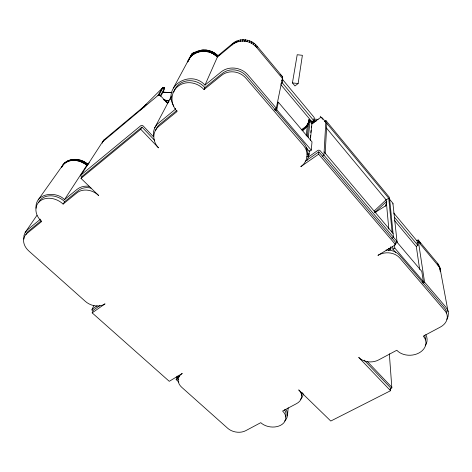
<?xml version="1.0" encoding="UTF-8"?>
<svg xmlns="http://www.w3.org/2000/svg" width="472" height="472" viewBox="0 0 472 472"><rect width="100%" height="100%" fill="white"/><g stroke="black" fill="none" stroke-linecap="round" stroke-linejoin="round"><path stroke-width="0.71" d="M103.35 141.205L103.763 140.09L146.792 104.129M177.549 376.721L177.584 377.541L178.835 376.786M284.598 421.048C288.008 418.168 288.439 412.764 285.69 409.289M325.214 153.217L326.825 123.398M303.449 130.048A1.64 1.522 3.4 0 1 303.756 129.7L307.231 125.959L308.871 121.168L309.856 122.342L311.626 121.05M308.865 121.31L309.856 122.342L308.541 122.926L309.042 119.534L310.021 120.702L308.293 137.706M324.335 121.676L325.904 120.543L323.934 155.176L322.211 156.374M103.58 140.284L102.282 142.697L102.695 141.736L158.362 95.155L159.424 95.02L160.297 95.474L167.684 103.48M99.869 305.579L93.462 310.074L92.164 312.871L169.265 381.323L182.251 373.482A13.358 9.723 13.1 0 0 181.779 387.341L227.752 428.322A12.897 9.092 9.6 0 0 245.7 430.694L260.756 422.676A14.26 10.166 7.6 0 0 280.692 425.248A14.26 10.166 7.6 0 0 282.604 411.047L296.617 403.589A13.411 9.782 6.6 0 0 298.723 389.901L330.772 421.042L390.545 390.722L358.726 357.416A14.337 10.88 0.2 0 0 378.579 359.953L396.793 350.259A15.983 12.119 -2.8 0 0 418.906 352.997A15.983 12.119 -2.8 0 0 423.296 336.152L440.341 327.078A15.139 11.67 -5.3 0 0 444.919 310.753L399.813 258.036A15.594 12.738 -3.8 0 0 377.942 255.352L395.601 244.691L318.635 154.185L318.801 151.825L305.207 161.371M103.38 141.352L103.763 140.09L102.3 142.42L102.365 143.122M306.009 147.577L309.361 151.494L311.266 150.149L312.01 141.901L278.315 102.159L277.383 102.866M280.923 84.736L312.169 122.089L313.927 120.808L314.228 117.516L282.828 79.809L281.66 80.712M287.507 415.153L288.174 407.808M308.682 154.845L308.47 156.999L317.691 150.515A1.817 1.652 0.7 0 1 320.24 150.816L396.74 241.098A1.729 1.434 -5.8 0 1 396.297 243.109L395.082 243.847M310.34 137.612L310.546 135.458M310.824 132.585L311.03 130.431M311.308 127.558L311.449 126.118M309.361 150.521L308.859 155.341L306.576 156.946M310.34 140.314L312.151 121.345M307.024 150.137L307.172 148.674M440.158 271.235L439.951 267.848L437.756 263.506L418.139 239.9L416.599 240.82M307.266 136.496L309.042 119.534M307.992 124.484L308.712 121.286M307.231 125.959L307.414 124.313L308.169 122.844M306.216 135.906L307.478 124.177M306.275 127.322L306.458 125.67L307.414 124.313M305.136 128.555L305.325 126.897L307.65 124.927M298.121 83.55L302.387 55.312L297.207 54.728L292.433 82.895L294.965 85.951L298.121 83.55L292.433 82.895M190.794 56.286L190.924 55.666M303.231 394.338L302.316 397.041L300.475 399.424M275.359 110.814L276.787 109.734L278.315 102.159M280.899 83.839L282.221 82.818L282.828 79.809M274.562 109.516L276.279 108.218L282.675 76.918L257.234 46.315C251.487 39.064 239.8 37.418 232.649 43.53L217.981 55.702L204.966 85.102C190.511 69.077 161.89 86.223 173.779 106.176M275.023 110.483L275.306 109.103M178.894 382.072L176.156 379.63L177.531 378.804L178.109 376.697M176.156 379.63L177.13 376.119M170.073 99.326L171.472 96.205M282.368 78.393L256.727 47.584L257.157 46.226M256.803 47.672L257.234 46.315M256.727 47.584L255.122 45.908L255.558 44.551M255.287 46.061L255.724 44.71M255.122 45.908L253.493 44.574L253.942 43.223M253.493 44.574L253.753 43.094M253.305 44.439L251.523 43.318L251.983 41.979M385.246 206.246L386.822 201.65M190.942 55.613C192.605 51.696 197.898 51.566 201.414 50.179C207.403 49.247 213.698 51.454 217.981 55.702L220.483 54.298M251.523 43.318L251.782 41.872M188.015 60.876C192.971 49.613 209.409 48.451 217.368 57.088L232.1 44.875C236.779 40.97 243.564 40.049 249.204 42.244L249.67 40.911M251.322 43.212L249.417 42.327L249.883 40.993M246.98 41.56L247.464 40.226M247.204 41.613L247.682 40.279M244.927 41.194L245.416 39.86M244.702 41.164L245.192 39.837M242.401 41.07L242.903 39.742M242.632 41.07L243.133 39.736M240.124 41.276L240.637 39.949M240.348 41.247L240.862 39.913M187.555 61.944L191.726 54.056M237.912 41.784L238.437 40.45M238.124 41.719L238.649 40.386M236 42.48L236.531 41.147M235.799 42.574L236.33 41.235M234.012 43.518L234.549 42.179M233.823 43.636L234.366 42.297M232.1 44.875L232.649 43.53M232.189 44.81L232.737 43.465M61.72 167.259C65.974 157.164 80.393 157.418 87.562 164.132L88.801 163.448M140.361 109.988L162.097 88.341C167.654 84.978 161.389 95.049 160.574 96.371M154.604 140.29L141.995 127.062L140.75 129.257L158.527 147.86A16.809 14.762 29.1 0 1 158.704 126.431L177.106 111.48A18.968 17.198 33 0 1 177.814 86.447A18.968 17.198 33 0 1 204.028 89.609L204.925 87.574L222.241 73.49A17.399 16.313 29.6 0 1 246.649 76.287L303.75 143.146A16.532 15.057 7 0 1 307.213 154.373M216.778 56.522L217.391 55.136M216.86 56.599L217.48 55.212M215.816 55.708L216.441 54.327M215.905 55.779L216.53 54.398M214.813 54.959L215.438 53.578M214.902 55.023L215.533 53.643M213.757 54.268L214.394 52.894M213.857 54.327L214.489 52.953M212.772 53.702L213.409 52.327M212.671 53.643L213.309 52.274M92.052 309.443L93.922 305.443M211.544 53.094L212.188 51.719M211.645 53.141L212.288 51.767M171.548 95.999L154.58 128.054L153.37 132.172L153.424 136.727L143.246 126.03A1.847 1.599 33 0 0 140.733 125.735L81.272 174.77A1.77 1.44 31.2 0 0 81.396 176.923M210.388 52.61L211.037 51.241M210.494 52.652L211.143 51.283M209.314 52.239L209.969 50.87M209.208 52.203L209.863 50.84M208.01 51.873L208.671 50.51M208.123 51.902L208.777 50.534M206.795 51.619L207.462 50.256M206.907 51.643L207.574 50.274M205.58 51.448L206.246 50.079M205.686 51.46L206.358 50.097M204.464 51.354L205.143 49.991M204.352 51.348L205.031 49.985M203.243 51.33L203.928 49.967M203.131 51.336L203.815 49.973M202.028 51.389L202.718 50.026M201.916 51.401L202.606 50.038M200.824 51.525L201.52 50.162M200.718 51.542L201.414 50.179M199.532 51.761L200.234 50.398M199.644 51.737L200.34 50.374M198.376 52.062L199.084 50.699M198.482 52.032L199.184 50.669M197.349 52.404L198.057 51.035M197.249 52.439L197.957 51.07M196.151 52.888L196.865 51.525M196.252 52.846L196.966 51.477M195.095 53.413L195.91 51.991M170.41 98.689L171.088 97.415M194.08 54.003L194.912 52.439M194.175 53.95L194.977 52.427M194.458 53.784L195.178 52.416M193.119 54.663L194.293 52.551M170.132 99.138L171.489 96.571M306.847 160.633L308.535 156.828L309.083 153.441L307.018 154.899M192.204 55.389L193.662 52.734M190.546 57.018L192.576 53.283M191.349 56.174L193.036 53.006M191.42 56.097L193.089 52.976M173.46 87.939L191.697 54.097M189.815 57.909L192.122 53.643M187.832 61.814L190.47 56.9M446.831 319.414L448.034 316.659L448.388 313.272L439.951 267.848M164.079 87.786L164.61 88.146L160.415 95.586L158.108 95.32L162.097 88.341L163.418 87.698L164.61 88.146L163.064 87.762L162.097 88.341L162.722 87.892M154.668 127.865L157.082 124.325L175.649 108.997L175.124 108.306M102.3 142.42L102.695 141.736L102.377 142.16M145.641 104.985L143.665 107.533M36.928 215.362L25.175 232.442L23.96 235.593L23.836 239.097M92.164 312.871L105.032 303.85A14.502 10.974 22.2 0 1 85.32 301.348L28.845 251.004A15.328 11.623 28 0 1 26.963 233.451L41.672 221.498A17.24 13.446 29.5 0 1 39.884 201.149A17.24 13.446 29.5 0 1 63.112 204.081L76.93 192.859A15.895 12.768 28.5 0 1 98.636 195.496L81.001 178.363L82.529 175.991L141.995 127.062M63.112 204.081L64.705 201.627L78.458 190.434A15.806 12.726 28.6 0 1 91.049 188.11M36.061 208.246C34.692 193.101 55.861 190.594 64.499 199.615L87.562 164.132L89.208 162.751M81.001 175.094L102.436 142.042M88.406 163.985L86.783 165.33L86.205 164.852L86.984 163.66M86.287 164.917L87.066 163.725M425.237 345.764C427.461 342.542 427.785 338.099 425.821 334.678M86.205 164.852L85.285 164.173L86.069 162.982M85.373 164.232L86.152 163.041M62.151 166.321L61.519 167.23L63.1 164.852L65.183 162.958L67.726 161.542L70.629 160.675L73.779 160.386L77.048 160.692L80.311 161.577L84.329 163.536L85.108 162.35M84.329 163.536L85.196 162.409M83.337 162.952L84.116 161.778M83.432 163.005L84.211 161.825M82.317 162.427L83.096 161.253M82.411 162.468L83.19 161.3M81.373 161.99L82.152 160.828M81.272 161.955L82.051 160.793M80.21 161.542L80.989 160.386M80.311 161.577L81.084 160.421M79.131 161.188L79.904 160.049M79.231 161.218L80.004 160.073M78.045 160.899L78.812 159.766M78.145 160.922L78.912 159.79M76.948 160.675L77.715 159.554M77.048 160.692L77.815 159.571M75.856 160.51L76.611 159.406M75.951 160.521L76.712 159.418M74.765 160.415L75.514 159.324M74.859 160.421L75.614 159.329M73.679 160.386L74.428 159.312M73.779 160.386L74.523 159.306M72.611 160.427L73.349 159.359M72.712 160.415L73.449 159.353M71.567 160.527L72.293 159.477M71.661 160.515L72.387 159.465M69.543 160.928L70.346 159.884M70.54 160.692L71.26 159.66M70.629 160.675L71.355 159.642M68.576 161.223L69.366 160.191M66.835 161.955L67.52 160.987M67.644 161.577L68.422 160.557M65.118 163.005L65.85 162.02M65.915 162.474L66.581 161.524M65.986 162.427L66.658 161.477M66.758 161.996L67.437 161.029M38.208 199.809L63.142 164.71M63.047 164.917L63.732 163.967M63.679 164.232L64.381 163.271M64.369 163.595L65.018 162.675M64.434 163.536L65.089 162.622M25.264 232.301L27.47 229.799L40.557 219.132M374.219 211.013L386.338 199.597M374.868 212.441L386.515 201.491M301.797 129.947L305.325 126.897M81.001 178.363L140.75 129.257M64.499 199.615L77.219 189.242C80.511 186.587 84.948 185.75 89.078 186.275M204.966 85.102L220.984 72.045C228.914 65.437 241.664 67.319 248.083 75.148L276.279 108.218M41.099 220.825L28.698 230.908A15.246 11.593 28.1 0 0 25.984 234.584M177.006 110.283L159.843 124.242A16.709 14.697 29.3 0 0 155.565 130.591M204.028 89.609L221.445 75.461A17.505 16.39 29.2 0 1 246.012 78.281L303.49 145.459A16.632 15.116 7.1 0 1 300.8 166.681L318.635 154.185M153.294 135.387L153.27 135.01M301.614 129.735L303.992 128.012L303.797 129.67L302.605 130.537M311.656 123.965L320.104 117.835A1.664 1.552 -1.9 0 1 322.441 118.106L392.674 202.984A1.593 1.363 -7.8 0 1 392.928 203.998M97.144 305.72L92.353 309.095A1.546 1.15 21.5 0 0 92.447 310.788M86.411 164.923L87.562 164.132M158.108 95.32L158.946 94.99L160.415 95.586L159.265 94.996L158.108 95.32L158.362 95.155M374.957 212.547L386.692 205.108M391.76 238.272L393.465 237.233L389.465 197.438L325.904 120.543M388.35 250.508L390.904 248.968L390.698 246.791M395.766 252.538L392.911 249.198L394.793 248.065L394.444 244.608M416.9 242.838L418.446 241.918L438.14 265.583C439.65 265.6 441.698 276.285 440.193 269.453M393.736 213.014L417.301 241.31L417.909 245.387L416.174 246.419L394.226 220.182M422.074 282.221L423.325 281.507L421.809 271.406L396.663 241.747M422.882 283.106L424.564 282.15L418.139 239.9L420.57 243.475M374.957 212.595L376.208 211.922M389.896 389.158L391.182 388.503A1.51 1.103 -0.3 0 0 391.559 386.969L367.375 361.558M313.16 123.239L311.768 123.605L312.134 121.794L315.031 121.605M312.01 122.401L314.724 122.041M312.163 121.593L315.768 121.44M172.038 92.536L162.928 92.193L171.991 92.736M388.273 248.667L390.904 248.968M313.803 119.086L318.081 119.392M312.936 120.667L316.523 120.926M163.406 99.698L168.97 100.949M164.085 99.946L168.941 101.138M165.637 101.498L168.197 102.595M165.631 101.627L168.191 102.772M164.61 88.146L163.064 87.762L158.946 94.99L160.415 95.586L159.89 95.191M84.417 163.589L85.285 164.173M177.531 378.804L178.623 379.783M177.779 376.19L178.599 376.927M301.856 392.539L303.26 393.908M280.126 74.334L282.675 76.918M309.036 119.676L310.021 120.702M364.189 360.183L390.32 387.601L390.545 390.722M424.564 282.15L445.78 307.036L447.603 309.968L448.176 311.762M276.787 109.734L311.266 150.149M394.793 248.065L423.325 281.507M318.801 151.825L395.318 241.959L395.601 244.691M324.116 151.925L393.093 233.516M282.221 82.818L313.927 120.808M394.568 217.427L417.909 245.387M326.471 128.036L386.108 199.862M320.228 116.212L322.848 119.375M439.45 266.296L439.898 268.533M438.694 264.816L439.166 267.04M437.756 263.506L438.193 265.647M103.338 141.063L103.415 141.494L103.362 140.786M416.286 246.331L419.655 269.353M392.946 203.597L397.035 241.741M392.114 232.36L388.745 198.234L386.137 199.898L388.822 228.997M392.645 246.431L392.911 249.198M389.341 353.811L391.831 387.577M178.977 376.975A13.293 9.705 13.1 0 1 179.124 375.712M38.751 202.252A17.139 13.405 29.7 0 1 64.705 201.627M173.79 91.969A18.856 17.116 33.3 0 1 187.207 80.859A18.856 17.116 33.3 0 1 204.925 87.574M386.037 250.066A15.511 12.697 -3.9 0 1 399.513 255.258L444.382 307.797A15.057 11.635 -5.4 0 1 446.707 312.983M424.352 335.22A15.9 12.089 -2.9 0 1 425.532 339.852M301.868 392.94A13.346 9.77 6.5 0 1 301.466 395.465M284.457 409.731A14.195 10.154 7.6 0 1 285.719 416.959"/></g></svg>
